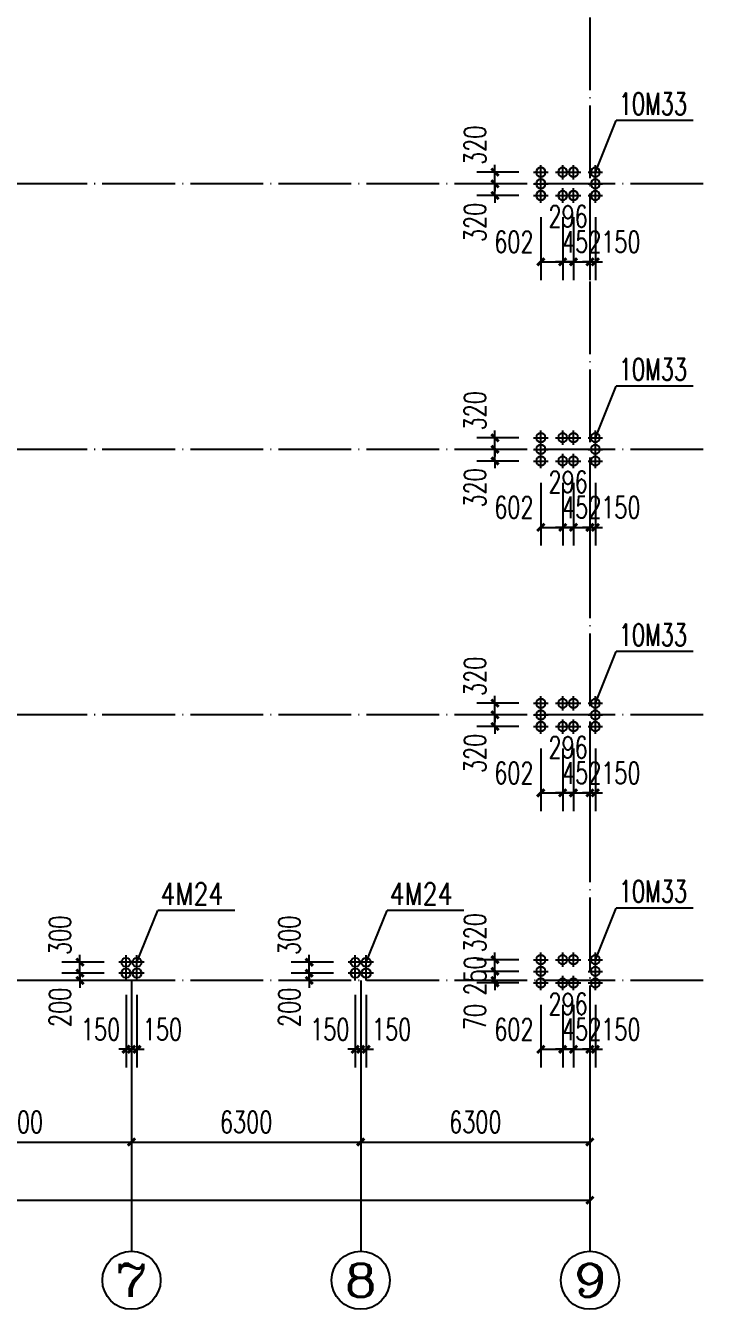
# Model space of a CAD drawing. Extents: x 37237700 to 37865026, y 138877 to 347670.
# Drawn here: x 37462945 to 37481571, y 249301 to 284592 of the extents above; entities that cross this region are included whole.
import ezdxf
from ezdxf.enums import TextEntityAlignment as Align

# ---------------------------------------------------------------- set-up
doc = ezdxf.new("R2010")
doc.units = 0
doc.header["$LTSCALE"] = 1000
doc.header["$MEASUREMENT"] = 0
for name, pattern in [('ACAD_ISO04W100', [30.5, 24, -3, 0.5, -3]), ('CENTER', [2, 1.25, -0.25, 0.25, -0.25]), ('DOTE', [2.42, 2, -0.2, 0.02, -0.2])]:
    doc.linetypes.add(name, pattern=pattern)
doc.layers.get('0').update_dxf_attribs({"linetype": 'CONTINUOUS'})
doc.layers.get('DEFPOINTS').update_dxf_attribs({"linetype": 'CONTINUOUS'})
for name, color, linetype in [('AXIS', 3, 'CONTINUOUS'), ('AXIS_TEXT', 7, 'CONTINUOUS'), ('DOTE', 1, 'ACAD_ISO04W100'), ('PUB_DIM', 3, 'CONTINUOUS'), ('PUB_TEXT', 7, 'CONTINUOUS'), ('ROOF', 7, 'CONTINUOUS'), ('中心线', 9, 'CENTER'), ('锚栓', 6, 'CONTINUOUS')]:
    doc.layers.add(name, color=color, linetype=linetype)
doc.styles.add('_TCH_AXIS', font='COMPLEX', dxfattribs={"bigfont": 'GBCBIG'})
doc.styles.add('_TCH_DIM_T3', font='SIMPLEX', dxfattribs={"width": 0.705882, "bigfont": 'GBCBIG'})
doc.styles.add('character', font='romans.shx', dxfattribs={"width": 0.618, "bigfont": 'gbhzfs.shx'})
doc.styles.add('COMPLEX', font='COMPLEX')
doc.dimstyles.new('_TCH_ARCH&&200', dxfattribs={"dimtxt": 595, "dimasz": 200, "dimexe": 500, "dimexo": 600, "dimgap": 252.5, "dimtad": 1, "dimdec": 0, "dimzin": 0, "dimdsep": 46, "dimtxsty": '_TCH_DIM_T3', "dimblk": 'ARCHTICK', "dimcen": 0.09, "dimclrt": 7, "dimazin": 2, "dimtfac": 1, "dimtdec": 0, "dimtix": 1, "dimtmove": 2, "dimatfit": 3, "dimfxl": 1, "dimtolj": 1, "dimtzin": 0, "dimarcsym": 0})

# ---------------------------------------------------------------- blocks, each defined once
blk = doc.blocks.new('m')
at = {"layer": '锚栓'}
for p, q in [((2858390, 836587), (2858985, 836587)), ((2858688, 836885), (2858688, 836290))]:
    blk.add_line(p, q, dxfattribs=at)
blk.add_circle((2858688, 836587), 189, dxfattribs=at)
blk = doc.blocks.new('_ArchTick')
at = {"color": 0, "linetype": 'ByBlock', "const_width": 0.4}
blk.add_lwpolyline([(-0.5, -0.5), (0.5, 0.5)], dxfattribs=at)
blk = doc.blocks.new('*D1657')
at = {"layer": 'DEFPOINTS', "color": 0}
for p in [(37475845, 280243), (37477104, 280243), (37477104, 279923)]:
    blk.add_point(p, dxfattribs=at)
at = {"layer": 'PUB_DIM', "color": 0, "lineweight": -2}
for p, q in [((37476504, 280243), (37475345, 280243)), ((37475845, 280243), (37475845, 280443)), ((37475845, 279923), (37475845, 280243)), ((37476504, 279923), (37475345, 279923)), ((37475845, 279923), (37475845, 279723))]:
    blk.add_line(p, q, dxfattribs=at)
at = {"layer": 'PUB_DIM', "color": 0, "lineweight": -2, "xscale": 200, "yscale": 200, "zscale": 200}
for p, rotation in [((37475845, 280243), 270), ((37475845, 279923), 90)]:
    blk.add_blockref('_ArchTick', p, dxfattribs=dict(at, rotation=rotation))
at = {"layer": 'PUB_DIM', "color": 7, "insert": (37475295, 279183), "char_height": 595, "attachment_point": 5, "rotation": 90, "style": '_TCH_DIM_T3'}
blk.add_mtext('\\A1;320', dxfattribs=at)
blk = doc.blocks.new('*D1658')
at = {"layer": 'DEFPOINTS', "color": 0}
for p in [(37475845, 280563), (37477104, 280563), (37477104, 280243)]:
    blk.add_point(p, dxfattribs=at)
at = {"layer": 'PUB_DIM', "color": 0, "lineweight": -2}
for p, q in [((37476504, 280563), (37475345, 280563)), ((37475845, 280563), (37475845, 280763)), ((37475845, 280243), (37475845, 280563)), ((37476504, 280243), (37475345, 280243)), ((37475845, 280243), (37475845, 280043))]:
    blk.add_line(p, q, dxfattribs=at)
at = {"layer": 'PUB_DIM', "color": 0, "lineweight": -2, "xscale": 200, "yscale": 200, "zscale": 200}
for p, rotation in [((37475845, 280563), 270), ((37475845, 280243), 90)]:
    blk.add_blockref('_ArchTick', p, dxfattribs=dict(at, rotation=rotation))
at = {"layer": 'PUB_DIM', "color": 7, "insert": (37475295, 281303), "char_height": 595, "attachment_point": 5, "rotation": 90, "style": '_TCH_DIM_T3'}
blk.add_mtext('\\A1;320', dxfattribs=at)
blk = doc.blocks.new('*D1659')
at = {"layer": 'DEFPOINTS', "color": 0}
for p in [(37478454, 279923), (37478604, 279923), (37478604, 278099)]:
    blk.add_point(p, dxfattribs=at)
at = {"layer": 'PUB_DIM', "color": 0, "lineweight": -2}
for p, q in [((37478454, 279323), (37478454, 277599)), ((37478604, 279323), (37478604, 277599)), ((37478454, 278099), (37478254, 278099)), ((37478454, 278099), (37478604, 278099)), ((37478604, 278099), (37478804, 278099))]:
    blk.add_line(p, q, dxfattribs=at)
at = {"layer": 'PUB_DIM', "color": 0, "lineweight": -2, "xscale": 200, "yscale": 200, "zscale": 200}
blk.add_blockref('_ArchTick', (37478454, 278099), dxfattribs=at)
at = {"layer": 'PUB_DIM', "color": 0, "lineweight": -2, "xscale": 200, "yscale": 200, "zscale": 200, "rotation": 180}
blk.add_blockref('_ArchTick', (37478604, 278099), dxfattribs=at)
at = {"layer": 'PUB_DIM', "color": 7, "insert": (37479304, 278649), "char_height": 595, "attachment_point": 5, "style": '_TCH_DIM_T3'}
blk.add_mtext('\\A1;150', dxfattribs=at)
blk = doc.blocks.new('*D1660')
at = {"layer": 'DEFPOINTS', "color": 0}
for p in [(37478002, 279923), (37478454, 279923), (37478454, 278099)]:
    blk.add_point(p, dxfattribs=at)
at = {"layer": 'PUB_DIM', "color": 0, "lineweight": -2}
for p, q in [((37478002, 279323), (37478002, 277599)), ((37478454, 279323), (37478454, 277599)), ((37478002, 278099), (37477802, 278099)), ((37478002, 278099), (37478454, 278099)), ((37478454, 278099), (37478654, 278099))]:
    blk.add_line(p, q, dxfattribs=at)
at = {"layer": 'PUB_DIM', "color": 0, "lineweight": -2, "xscale": 200, "yscale": 200, "zscale": 200}
blk.add_blockref('_ArchTick', (37478002, 278099), dxfattribs=at)
at = {"layer": 'PUB_DIM', "color": 0, "lineweight": -2, "xscale": 200, "yscale": 200, "zscale": 200, "rotation": 180}
blk.add_blockref('_ArchTick', (37478454, 278099), dxfattribs=at)
at = {"layer": 'PUB_DIM', "color": 7, "insert": (37478228, 278649), "char_height": 595, "attachment_point": 5, "style": '_TCH_DIM_T3'}
blk.add_mtext('\\A1;452', dxfattribs=at)
blk = doc.blocks.new('*D1661')
at = {"layer": 'DEFPOINTS', "color": 0}
for p in [(37477706, 279923), (37478002, 279923), (37478002, 278099)]:
    blk.add_point(p, dxfattribs=at)
at = {"layer": 'PUB_DIM', "color": 0, "lineweight": -2}
for p, q in [((37477706, 279323), (37477706, 277599)), ((37478002, 279323), (37478002, 277599)), ((37477706, 278099), (37477506, 278099)), ((37477706, 278099), (37478002, 278099)), ((37478002, 278099), (37478202, 278099))]:
    blk.add_line(p, q, dxfattribs=at)
at = {"layer": 'PUB_DIM', "color": 0, "lineweight": -2, "xscale": 200, "yscale": 200, "zscale": 200}
blk.add_blockref('_ArchTick', (37477706, 278099), dxfattribs=at)
at = {"layer": 'PUB_DIM', "color": 0, "lineweight": -2, "xscale": 200, "yscale": 200, "zscale": 200, "rotation": 180}
blk.add_blockref('_ArchTick', (37478002, 278099), dxfattribs=at)
at = {"layer": 'PUB_DIM', "color": 7, "insert": (37477854, 279349), "char_height": 595, "attachment_point": 5, "style": '_TCH_DIM_T3'}
blk.add_mtext('\\A1;296', dxfattribs=at)
blk = doc.blocks.new('*D1662')
at = {"layer": 'DEFPOINTS', "color": 0}
for p in [(37477104, 279923), (37477706, 279923), (37477706, 278099)]:
    blk.add_point(p, dxfattribs=at)
at = {"layer": 'PUB_DIM', "color": 0, "lineweight": -2}
for p, q in [((37477104, 279323), (37477104, 277599)), ((37477706, 279323), (37477706, 277599)), ((37477104, 278099), (37477706, 278099))]:
    blk.add_line(p, q, dxfattribs=at)
at = {"layer": 'PUB_DIM', "color": 0, "lineweight": -2, "xscale": 200, "yscale": 200, "zscale": 200, "rotation": 180}
blk.add_blockref('_ArchTick', (37477104, 278099), dxfattribs=at)
at = {"layer": 'PUB_DIM', "color": 0, "lineweight": -2, "xscale": 200, "yscale": 200, "zscale": 200}
blk.add_blockref('_ArchTick', (37477706, 278099), dxfattribs=at)
at = {"layer": 'PUB_DIM', "color": 7, "insert": (37476364, 278649), "char_height": 595, "attachment_point": 5, "style": '_TCH_DIM_T3'}
blk.add_mtext('\\A1;602', dxfattribs=at)
blk = doc.blocks.new('*D1675')
at = {"layer": 'DEFPOINTS', "color": 0}
for p in [(37475845, 272943), (37477104, 272943), (37477104, 272623)]:
    blk.add_point(p, dxfattribs=at)
at = {"layer": 'PUB_DIM', "color": 0, "lineweight": -2}
for p, q in [((37476504, 272943), (37475345, 272943)), ((37475845, 272943), (37475845, 273143)), ((37475845, 272623), (37475845, 272943)), ((37476504, 272623), (37475345, 272623)), ((37475845, 272623), (37475845, 272423))]:
    blk.add_line(p, q, dxfattribs=at)
at = {"layer": 'PUB_DIM', "color": 0, "lineweight": -2, "xscale": 200, "yscale": 200, "zscale": 200}
for p, rotation in [((37475845, 272943), 270), ((37475845, 272623), 90)]:
    blk.add_blockref('_ArchTick', p, dxfattribs=dict(at, rotation=rotation))
at = {"layer": 'PUB_DIM', "color": 7, "insert": (37475295, 271883), "char_height": 595, "attachment_point": 5, "rotation": 90, "style": '_TCH_DIM_T3'}
blk.add_mtext('\\A1;320', dxfattribs=at)
blk = doc.blocks.new('*D1676')
at = {"layer": 'DEFPOINTS', "color": 0}
for p in [(37475845, 273263), (37477104, 273263), (37477104, 272943)]:
    blk.add_point(p, dxfattribs=at)
at = {"layer": 'PUB_DIM', "color": 0, "lineweight": -2}
for p, q in [((37476504, 273263), (37475345, 273263)), ((37475845, 273263), (37475845, 273463)), ((37475845, 272943), (37475845, 273263)), ((37476504, 272943), (37475345, 272943)), ((37475845, 272943), (37475845, 272743))]:
    blk.add_line(p, q, dxfattribs=at)
at = {"layer": 'PUB_DIM', "color": 0, "lineweight": -2, "xscale": 200, "yscale": 200, "zscale": 200}
for p, rotation in [((37475845, 273263), 270), ((37475845, 272943), 90)]:
    blk.add_blockref('_ArchTick', p, dxfattribs=dict(at, rotation=rotation))
at = {"layer": 'PUB_DIM', "color": 7, "insert": (37475295, 274003), "char_height": 595, "attachment_point": 5, "rotation": 90, "style": '_TCH_DIM_T3'}
blk.add_mtext('\\A1;320', dxfattribs=at)
blk = doc.blocks.new('*D1677')
at = {"layer": 'DEFPOINTS', "color": 0}
for p in [(37478454, 272623), (37478604, 272623), (37478604, 270799)]:
    blk.add_point(p, dxfattribs=at)
at = {"layer": 'PUB_DIM', "color": 0, "lineweight": -2}
for p, q in [((37478454, 272023), (37478454, 270299)), ((37478604, 272023), (37478604, 270299)), ((37478454, 270799), (37478254, 270799)), ((37478454, 270799), (37478604, 270799)), ((37478604, 270799), (37478804, 270799))]:
    blk.add_line(p, q, dxfattribs=at)
at = {"layer": 'PUB_DIM', "color": 0, "lineweight": -2, "xscale": 200, "yscale": 200, "zscale": 200}
blk.add_blockref('_ArchTick', (37478454, 270799), dxfattribs=at)
at = {"layer": 'PUB_DIM', "color": 0, "lineweight": -2, "xscale": 200, "yscale": 200, "zscale": 200, "rotation": 180}
blk.add_blockref('_ArchTick', (37478604, 270799), dxfattribs=at)
at = {"layer": 'PUB_DIM', "color": 7, "insert": (37479304, 271349), "char_height": 595, "attachment_point": 5, "style": '_TCH_DIM_T3'}
blk.add_mtext('\\A1;150', dxfattribs=at)
blk = doc.blocks.new('*D1678')
at = {"layer": 'DEFPOINTS', "color": 0}
for p in [(37478002, 272623), (37478454, 272623), (37478454, 270799)]:
    blk.add_point(p, dxfattribs=at)
at = {"layer": 'PUB_DIM', "color": 0, "lineweight": -2}
for p, q in [((37478002, 272023), (37478002, 270299)), ((37478454, 272023), (37478454, 270299)), ((37478002, 270799), (37477802, 270799)), ((37478002, 270799), (37478454, 270799)), ((37478454, 270799), (37478654, 270799))]:
    blk.add_line(p, q, dxfattribs=at)
at = {"layer": 'PUB_DIM', "color": 0, "lineweight": -2, "xscale": 200, "yscale": 200, "zscale": 200}
blk.add_blockref('_ArchTick', (37478002, 270799), dxfattribs=at)
at = {"layer": 'PUB_DIM', "color": 0, "lineweight": -2, "xscale": 200, "yscale": 200, "zscale": 200, "rotation": 180}
blk.add_blockref('_ArchTick', (37478454, 270799), dxfattribs=at)
at = {"layer": 'PUB_DIM', "color": 7, "insert": (37478228, 271349), "char_height": 595, "attachment_point": 5, "style": '_TCH_DIM_T3'}
blk.add_mtext('\\A1;452', dxfattribs=at)
blk = doc.blocks.new('*D1679')
at = {"layer": 'DEFPOINTS', "color": 0}
for p in [(37477706, 272623), (37478002, 272623), (37478002, 270799)]:
    blk.add_point(p, dxfattribs=at)
at = {"layer": 'PUB_DIM', "color": 0, "lineweight": -2}
for p, q in [((37477706, 272023), (37477706, 270299)), ((37478002, 272023), (37478002, 270299)), ((37477706, 270799), (37477506, 270799)), ((37477706, 270799), (37478002, 270799)), ((37478002, 270799), (37478202, 270799))]:
    blk.add_line(p, q, dxfattribs=at)
at = {"layer": 'PUB_DIM', "color": 0, "lineweight": -2, "xscale": 200, "yscale": 200, "zscale": 200}
blk.add_blockref('_ArchTick', (37477706, 270799), dxfattribs=at)
at = {"layer": 'PUB_DIM', "color": 0, "lineweight": -2, "xscale": 200, "yscale": 200, "zscale": 200, "rotation": 180}
blk.add_blockref('_ArchTick', (37478002, 270799), dxfattribs=at)
at = {"layer": 'PUB_DIM', "color": 7, "insert": (37477854, 272049), "char_height": 595, "attachment_point": 5, "style": '_TCH_DIM_T3'}
blk.add_mtext('\\A1;296', dxfattribs=at)
blk = doc.blocks.new('*D1680')
at = {"layer": 'DEFPOINTS', "color": 0}
for p in [(37477104, 272623), (37477706, 272623), (37477706, 270799)]:
    blk.add_point(p, dxfattribs=at)
at = {"layer": 'PUB_DIM', "color": 0, "lineweight": -2}
for p, q in [((37477104, 272023), (37477104, 270299)), ((37477706, 272023), (37477706, 270299)), ((37477104, 270799), (37477706, 270799))]:
    blk.add_line(p, q, dxfattribs=at)
at = {"layer": 'PUB_DIM', "color": 0, "lineweight": -2, "xscale": 200, "yscale": 200, "zscale": 200, "rotation": 180}
blk.add_blockref('_ArchTick', (37477104, 270799), dxfattribs=at)
at = {"layer": 'PUB_DIM', "color": 0, "lineweight": -2, "xscale": 200, "yscale": 200, "zscale": 200}
blk.add_blockref('_ArchTick', (37477706, 270799), dxfattribs=at)
at = {"layer": 'PUB_DIM', "color": 7, "insert": (37476364, 271349), "char_height": 595, "attachment_point": 5, "style": '_TCH_DIM_T3'}
blk.add_mtext('\\A1;602', dxfattribs=at)
blk = doc.blocks.new('*D1693')
at = {"layer": 'DEFPOINTS', "color": 0}
for p in [(37475845, 265643), (37477104, 265643), (37477104, 265323)]:
    blk.add_point(p, dxfattribs=at)
at = {"layer": 'PUB_DIM', "color": 0, "lineweight": -2}
for p, q in [((37475845, 265643), (37475845, 265843)), ((37476504, 265643), (37475345, 265643)), ((37475845, 265323), (37475845, 265643)), ((37476504, 265323), (37475345, 265323)), ((37475845, 265323), (37475845, 265123))]:
    blk.add_line(p, q, dxfattribs=at)
at = {"layer": 'PUB_DIM', "color": 0, "lineweight": -2, "xscale": 200, "yscale": 200, "zscale": 200}
for p, rotation in [((37475845, 265643), 270), ((37475845, 265323), 90)]:
    blk.add_blockref('_ArchTick', p, dxfattribs=dict(at, rotation=rotation))
at = {"layer": 'PUB_DIM', "color": 7, "insert": (37475295, 264583), "char_height": 595, "attachment_point": 5, "rotation": 90, "style": '_TCH_DIM_T3'}
blk.add_mtext('\\A1;320', dxfattribs=at)
blk = doc.blocks.new('*D1694')
at = {"layer": 'DEFPOINTS', "color": 0}
for p in [(37475845, 265963), (37477104, 265963), (37477104, 265643)]:
    blk.add_point(p, dxfattribs=at)
at = {"layer": 'PUB_DIM', "color": 0, "lineweight": -2}
for p, q in [((37475845, 265963), (37475845, 266163)), ((37476504, 265963), (37475345, 265963)), ((37475845, 265643), (37475845, 265963)), ((37476504, 265643), (37475345, 265643)), ((37475845, 265643), (37475845, 265443))]:
    blk.add_line(p, q, dxfattribs=at)
at = {"layer": 'PUB_DIM', "color": 0, "lineweight": -2, "xscale": 200, "yscale": 200, "zscale": 200}
for p, rotation in [((37475845, 265963), 270), ((37475845, 265643), 90)]:
    blk.add_blockref('_ArchTick', p, dxfattribs=dict(at, rotation=rotation))
at = {"layer": 'PUB_DIM', "color": 7, "insert": (37475295, 266703), "char_height": 595, "attachment_point": 5, "rotation": 90, "style": '_TCH_DIM_T3'}
blk.add_mtext('\\A1;320', dxfattribs=at)
blk = doc.blocks.new('*D1695')
at = {"layer": 'DEFPOINTS', "color": 0}
for p in [(37478454, 265323), (37478604, 265323), (37478604, 263499)]:
    blk.add_point(p, dxfattribs=at)
at = {"layer": 'PUB_DIM', "color": 0, "lineweight": -2}
for p, q in [((37478454, 264723), (37478454, 262999)), ((37478604, 264723), (37478604, 262999)), ((37478454, 263499), (37478254, 263499)), ((37478454, 263499), (37478604, 263499)), ((37478604, 263499), (37478804, 263499))]:
    blk.add_line(p, q, dxfattribs=at)
at = {"layer": 'PUB_DIM', "color": 0, "lineweight": -2, "xscale": 200, "yscale": 200, "zscale": 200}
blk.add_blockref('_ArchTick', (37478454, 263499), dxfattribs=at)
at = {"layer": 'PUB_DIM', "color": 0, "lineweight": -2, "xscale": 200, "yscale": 200, "zscale": 200, "rotation": 180}
blk.add_blockref('_ArchTick', (37478604, 263499), dxfattribs=at)
at = {"layer": 'PUB_DIM', "color": 7, "insert": (37479304, 264049), "char_height": 595, "attachment_point": 5, "style": '_TCH_DIM_T3'}
blk.add_mtext('\\A1;150', dxfattribs=at)
blk = doc.blocks.new('*D1696')
at = {"layer": 'DEFPOINTS', "color": 0}
for p in [(37478002, 265323), (37478454, 265323), (37478454, 263499)]:
    blk.add_point(p, dxfattribs=at)
at = {"layer": 'PUB_DIM', "color": 0, "lineweight": -2}
for p, q in [((37478002, 264723), (37478002, 262999)), ((37478454, 264723), (37478454, 262999)), ((37478002, 263499), (37477802, 263499)), ((37478002, 263499), (37478454, 263499)), ((37478454, 263499), (37478654, 263499))]:
    blk.add_line(p, q, dxfattribs=at)
at = {"layer": 'PUB_DIM', "color": 0, "lineweight": -2, "xscale": 200, "yscale": 200, "zscale": 200}
blk.add_blockref('_ArchTick', (37478002, 263499), dxfattribs=at)
at = {"layer": 'PUB_DIM', "color": 0, "lineweight": -2, "xscale": 200, "yscale": 200, "zscale": 200, "rotation": 180}
blk.add_blockref('_ArchTick', (37478454, 263499), dxfattribs=at)
at = {"layer": 'PUB_DIM', "color": 7, "insert": (37478228, 264049), "char_height": 595, "attachment_point": 5, "style": '_TCH_DIM_T3'}
blk.add_mtext('\\A1;452', dxfattribs=at)
blk = doc.blocks.new('*D1697')
at = {"layer": 'DEFPOINTS', "color": 0}
for p in [(37477706, 265323), (37478002, 265323), (37478002, 263499)]:
    blk.add_point(p, dxfattribs=at)
at = {"layer": 'PUB_DIM', "color": 0, "lineweight": -2}
for p, q in [((37477706, 264723), (37477706, 262999)), ((37478002, 264723), (37478002, 262999)), ((37477706, 263499), (37477506, 263499)), ((37477706, 263499), (37478002, 263499)), ((37478002, 263499), (37478202, 263499))]:
    blk.add_line(p, q, dxfattribs=at)
at = {"layer": 'PUB_DIM', "color": 0, "lineweight": -2, "xscale": 200, "yscale": 200, "zscale": 200}
blk.add_blockref('_ArchTick', (37477706, 263499), dxfattribs=at)
at = {"layer": 'PUB_DIM', "color": 0, "lineweight": -2, "xscale": 200, "yscale": 200, "zscale": 200, "rotation": 180}
blk.add_blockref('_ArchTick', (37478002, 263499), dxfattribs=at)
at = {"layer": 'PUB_DIM', "color": 7, "insert": (37477854, 264749), "char_height": 595, "attachment_point": 5, "style": '_TCH_DIM_T3'}
blk.add_mtext('\\A1;296', dxfattribs=at)
blk = doc.blocks.new('*D1698')
at = {"layer": 'DEFPOINTS', "color": 0}
for p in [(37477104, 265323), (37477706, 265323), (37477706, 263499)]:
    blk.add_point(p, dxfattribs=at)
at = {"layer": 'PUB_DIM', "color": 0, "lineweight": -2}
for p, q in [((37477104, 264723), (37477104, 262999)), ((37477706, 264723), (37477706, 262999)), ((37477104, 263499), (37477706, 263499))]:
    blk.add_line(p, q, dxfattribs=at)
at = {"layer": 'PUB_DIM', "color": 0, "lineweight": -2, "xscale": 200, "yscale": 200, "zscale": 200, "rotation": 180}
blk.add_blockref('_ArchTick', (37477104, 263499), dxfattribs=at)
at = {"layer": 'PUB_DIM', "color": 0, "lineweight": -2, "xscale": 200, "yscale": 200, "zscale": 200}
blk.add_blockref('_ArchTick', (37477706, 263499), dxfattribs=at)
at = {"layer": 'PUB_DIM', "color": 7, "insert": (37476364, 264049), "char_height": 595, "attachment_point": 5, "style": '_TCH_DIM_T3'}
blk.add_mtext('\\A1;602', dxfattribs=at)
blk = doc.blocks.new('*D1715')
at = {"layer": 'DEFPOINTS', "color": 0}
for p in [(37470738, 258543), (37472004, 258543), (37472004, 258343)]:
    blk.add_point(p, dxfattribs=at)
at = {"layer": 'PUB_DIM', "color": 0, "lineweight": -2}
for p, q in [((37470738, 258543), (37470738, 258743)), ((37471404, 258543), (37470238, 258543)), ((37471404, 258343), (37470238, 258343)), ((37470738, 258343), (37470738, 258543)), ((37470738, 258343), (37470738, 258143))]:
    blk.add_line(p, q, dxfattribs=at)
at = {"layer": 'PUB_DIM', "color": 0, "lineweight": -2, "xscale": 200, "yscale": 200, "zscale": 200}
for p, rotation in [((37470738, 258543), 270), ((37470738, 258343), 90)]:
    blk.add_blockref('_ArchTick', p, dxfattribs=dict(at, rotation=rotation))
at = {"layer": 'PUB_DIM', "color": 7, "insert": (37470188, 257603), "char_height": 595, "attachment_point": 5, "rotation": 90, "style": '_TCH_DIM_T3'}
blk.add_mtext('\\A1;200', dxfattribs=at)
blk = doc.blocks.new('*D1716')
at = {"layer": 'DEFPOINTS', "color": 0}
for p in [(37470738, 258843), (37472004, 258843), (37472004, 258543)]:
    blk.add_point(p, dxfattribs=at)
at = {"layer": 'PUB_DIM', "color": 0, "lineweight": -2}
for p, q in [((37470738, 258843), (37470738, 259043)), ((37471404, 258843), (37470238, 258843)), ((37470738, 258543), (37470738, 258843)), ((37471404, 258543), (37470238, 258543)), ((37470738, 258543), (37470738, 258343))]:
    blk.add_line(p, q, dxfattribs=at)
at = {"layer": 'PUB_DIM', "color": 0, "lineweight": -2, "xscale": 200, "yscale": 200, "zscale": 200}
for p, rotation in [((37470738, 258843), 270), ((37470738, 258543), 90)]:
    blk.add_blockref('_ArchTick', p, dxfattribs=dict(at, rotation=rotation))
at = {"layer": 'PUB_DIM', "color": 7, "insert": (37470188, 259583), "char_height": 595, "attachment_point": 5, "rotation": 90, "style": '_TCH_DIM_T3'}
blk.add_mtext('\\A1;300', dxfattribs=at)
blk = doc.blocks.new('*D1717')
at = {"layer": 'DEFPOINTS', "color": 0}
for p in [(37472004, 258543), (37472154, 258543), (37472154, 256449)]:
    blk.add_point(p, dxfattribs=at)
at = {"layer": 'PUB_DIM', "color": 0, "lineweight": -2}
for p, q in [((37472004, 257943), (37472004, 255949)), ((37472154, 257943), (37472154, 255949)), ((37472004, 256449), (37471804, 256449)), ((37472004, 256449), (37472154, 256449)), ((37472154, 256449), (37472354, 256449))]:
    blk.add_line(p, q, dxfattribs=at)
at = {"layer": 'PUB_DIM', "color": 0, "lineweight": -2, "xscale": 200, "yscale": 200, "zscale": 200}
blk.add_blockref('_ArchTick', (37472004, 256449), dxfattribs=at)
at = {"layer": 'PUB_DIM', "color": 0, "lineweight": -2, "xscale": 200, "yscale": 200, "zscale": 200, "rotation": 180}
blk.add_blockref('_ArchTick', (37472154, 256449), dxfattribs=at)
at = {"layer": 'PUB_DIM', "color": 7, "insert": (37471304, 256999), "char_height": 595, "attachment_point": 5, "style": '_TCH_DIM_T3'}
blk.add_mtext('\\A1;150', dxfattribs=at)
blk = doc.blocks.new('*D1718')
at = {"layer": 'DEFPOINTS', "color": 0}
for p in [(37472154, 258543), (37472304, 258543), (37472304, 256449)]:
    blk.add_point(p, dxfattribs=at)
at = {"layer": 'PUB_DIM', "color": 0, "lineweight": -2}
for p, q in [((37472154, 257943), (37472154, 255949)), ((37472304, 257943), (37472304, 255949)), ((37472154, 256449), (37471954, 256449)), ((37472154, 256449), (37472304, 256449)), ((37472304, 256449), (37472504, 256449))]:
    blk.add_line(p, q, dxfattribs=at)
at = {"layer": 'PUB_DIM', "color": 0, "lineweight": -2, "xscale": 200, "yscale": 200, "zscale": 200}
blk.add_blockref('_ArchTick', (37472154, 256449), dxfattribs=at)
at = {"layer": 'PUB_DIM', "color": 0, "lineweight": -2, "xscale": 200, "yscale": 200, "zscale": 200, "rotation": 180}
blk.add_blockref('_ArchTick', (37472304, 256449), dxfattribs=at)
at = {"layer": 'PUB_DIM', "color": 7, "insert": (37473004, 256999), "char_height": 595, "attachment_point": 5, "style": '_TCH_DIM_T3'}
blk.add_mtext('\\A1;150', dxfattribs=at)
blk = doc.blocks.new('*D1723')
at = {"layer": 'DEFPOINTS', "color": 0}
for p in [(37464438, 258543), (37465704, 258543), (37465704, 258343)]:
    blk.add_point(p, dxfattribs=at)
at = {"layer": 'PUB_DIM', "color": 0, "lineweight": -2}
for p, q in [((37464438, 258543), (37464438, 258743)), ((37465104, 258543), (37463938, 258543)), ((37465104, 258343), (37463938, 258343)), ((37464438, 258343), (37464438, 258543)), ((37464438, 258343), (37464438, 258143))]:
    blk.add_line(p, q, dxfattribs=at)
at = {"layer": 'PUB_DIM', "color": 0, "lineweight": -2, "xscale": 200, "yscale": 200, "zscale": 200}
for p, rotation in [((37464438, 258543), 270), ((37464438, 258343), 90)]:
    blk.add_blockref('_ArchTick', p, dxfattribs=dict(at, rotation=rotation))
at = {"layer": 'PUB_DIM', "color": 7, "insert": (37463888, 257603), "char_height": 595, "attachment_point": 5, "rotation": 90, "style": '_TCH_DIM_T3'}
blk.add_mtext('\\A1;200', dxfattribs=at)
blk = doc.blocks.new('*D1724')
at = {"layer": 'DEFPOINTS', "color": 0}
for p in [(37464438, 258843), (37465704, 258843), (37465704, 258543)]:
    blk.add_point(p, dxfattribs=at)
at = {"layer": 'PUB_DIM', "color": 0, "lineweight": -2}
for p, q in [((37464438, 258843), (37464438, 259043)), ((37465104, 258843), (37463938, 258843)), ((37464438, 258543), (37464438, 258843)), ((37465104, 258543), (37463938, 258543)), ((37464438, 258543), (37464438, 258343))]:
    blk.add_line(p, q, dxfattribs=at)
at = {"layer": 'PUB_DIM', "color": 0, "lineweight": -2, "xscale": 200, "yscale": 200, "zscale": 200}
for p, rotation in [((37464438, 258843), 270), ((37464438, 258543), 90)]:
    blk.add_blockref('_ArchTick', p, dxfattribs=dict(at, rotation=rotation))
at = {"layer": 'PUB_DIM', "color": 7, "insert": (37463888, 259583), "char_height": 595, "attachment_point": 5, "rotation": 90, "style": '_TCH_DIM_T3'}
blk.add_mtext('\\A1;300', dxfattribs=at)
blk = doc.blocks.new('*D1725')
at = {"layer": 'DEFPOINTS', "color": 0}
for p in [(37465704, 258543), (37465854, 258543), (37465854, 256449)]:
    blk.add_point(p, dxfattribs=at)
at = {"layer": 'PUB_DIM', "color": 0, "lineweight": -2}
for p, q in [((37465704, 257943), (37465704, 255949)), ((37465854, 257943), (37465854, 255949)), ((37465704, 256449), (37465504, 256449)), ((37465704, 256449), (37465854, 256449)), ((37465854, 256449), (37466054, 256449))]:
    blk.add_line(p, q, dxfattribs=at)
at = {"layer": 'PUB_DIM', "color": 0, "lineweight": -2, "xscale": 200, "yscale": 200, "zscale": 200}
blk.add_blockref('_ArchTick', (37465704, 256449), dxfattribs=at)
at = {"layer": 'PUB_DIM', "color": 0, "lineweight": -2, "xscale": 200, "yscale": 200, "zscale": 200, "rotation": 180}
blk.add_blockref('_ArchTick', (37465854, 256449), dxfattribs=at)
at = {"layer": 'PUB_DIM', "color": 7, "insert": (37465004, 256999), "char_height": 595, "attachment_point": 5, "style": '_TCH_DIM_T3'}
blk.add_mtext('\\A1;150', dxfattribs=at)
blk = doc.blocks.new('*D1726')
at = {"layer": 'DEFPOINTS', "color": 0}
for p in [(37465854, 258543), (37466004, 258543), (37466004, 256449)]:
    blk.add_point(p, dxfattribs=at)
at = {"layer": 'PUB_DIM', "color": 0, "lineweight": -2}
for p, q in [((37465854, 257943), (37465854, 255949)), ((37466004, 257943), (37466004, 255949)), ((37465854, 256449), (37465654, 256449)), ((37465854, 256449), (37466004, 256449)), ((37466004, 256449), (37466204, 256449))]:
    blk.add_line(p, q, dxfattribs=at)
at = {"layer": 'PUB_DIM', "color": 0, "lineweight": -2, "xscale": 200, "yscale": 200, "zscale": 200}
blk.add_blockref('_ArchTick', (37465854, 256449), dxfattribs=at)
at = {"layer": 'PUB_DIM', "color": 0, "lineweight": -2, "xscale": 200, "yscale": 200, "zscale": 200, "rotation": 180}
blk.add_blockref('_ArchTick', (37466004, 256449), dxfattribs=at)
at = {"layer": 'PUB_DIM', "color": 7, "insert": (37466704, 256999), "char_height": 595, "attachment_point": 5, "style": '_TCH_DIM_T3'}
blk.add_mtext('\\A1;150', dxfattribs=at)
blk = doc.blocks.new('*D1776')
at = {"layer": 'DEFPOINTS', "color": 0}
for p in [(37475845, 258343), (37477104, 258343), (37477104, 258273)]:
    blk.add_point(p, dxfattribs=at)
at = {"layer": 'PUB_DIM', "color": 0, "lineweight": -2}
for p, q in [((37476504, 258343), (37475345, 258343)), ((37475845, 258343), (37475845, 258543)), ((37475845, 258273), (37475845, 258343)), ((37476504, 258273), (37475345, 258273)), ((37475845, 258273), (37475845, 258073))]:
    blk.add_line(p, q, dxfattribs=at)
at = {"layer": 'PUB_DIM', "color": 0, "lineweight": -2, "xscale": 200, "yscale": 200, "zscale": 200}
for p, rotation in [((37475845, 258343), 270), ((37475845, 258273), 90)]:
    blk.add_blockref('_ArchTick', p, dxfattribs=dict(at, rotation=rotation))
at = {"layer": 'PUB_DIM', "color": 7, "insert": (37475295, 257337), "char_height": 595, "attachment_point": 5, "rotation": 90, "style": '_TCH_DIM_T3'}
blk.add_mtext('\\A1;70', dxfattribs=at)
blk = doc.blocks.new('*D1777')
at = {"layer": 'DEFPOINTS', "color": 0}
for p in [(37475845, 258593), (37477104, 258593), (37477104, 258343)]:
    blk.add_point(p, dxfattribs=at)
at = {"layer": 'PUB_DIM', "color": 0, "lineweight": -2}
for p, q in [((37475845, 258593), (37475845, 258793)), ((37476504, 258593), (37475345, 258593)), ((37476504, 258343), (37475345, 258343)), ((37475845, 258343), (37475845, 258593)), ((37475845, 258343), (37475845, 258143))]:
    blk.add_line(p, q, dxfattribs=at)
at = {"layer": 'PUB_DIM', "color": 0, "lineweight": -2, "xscale": 200, "yscale": 200, "zscale": 200}
for p, rotation in [((37475845, 258593), 270), ((37475845, 258343), 90)]:
    blk.add_blockref('_ArchTick', p, dxfattribs=dict(at, rotation=rotation))
at = {"layer": 'PUB_DIM', "color": 7, "insert": (37475295, 258468), "char_height": 595, "attachment_point": 5, "rotation": 90, "style": '_TCH_DIM_T3'}
blk.add_mtext('\\A1;250', dxfattribs=at)
blk = doc.blocks.new('*D1778')
at = {"layer": 'DEFPOINTS', "color": 0}
for p in [(37475845, 258913), (37477104, 258913), (37477104, 258593)]:
    blk.add_point(p, dxfattribs=at)
at = {"layer": 'PUB_DIM', "color": 0, "lineweight": -2}
for p, q in [((37475845, 258913), (37475845, 259113)), ((37476504, 258913), (37475345, 258913)), ((37475845, 258593), (37475845, 258913)), ((37476504, 258593), (37475345, 258593)), ((37475845, 258593), (37475845, 258393))]:
    blk.add_line(p, q, dxfattribs=at)
at = {"layer": 'PUB_DIM', "color": 0, "lineweight": -2, "xscale": 200, "yscale": 200, "zscale": 200}
for p, rotation in [((37475845, 258913), 270), ((37475845, 258593), 90)]:
    blk.add_blockref('_ArchTick', p, dxfattribs=dict(at, rotation=rotation))
at = {"layer": 'PUB_DIM', "color": 7, "insert": (37475295, 259653), "char_height": 595, "attachment_point": 5, "rotation": 90, "style": '_TCH_DIM_T3'}
blk.add_mtext('\\A1;320', dxfattribs=at)
blk = doc.blocks.new('*D1779')
at = {"layer": 'DEFPOINTS', "color": 0}
for p in [(37478454, 258273), (37478604, 258273), (37478604, 256449)]:
    blk.add_point(p, dxfattribs=at)
at = {"layer": 'PUB_DIM', "color": 0, "lineweight": -2}
for p, q in [((37478454, 257673), (37478454, 255949)), ((37478604, 257673), (37478604, 255949)), ((37478454, 256449), (37478254, 256449)), ((37478454, 256449), (37478604, 256449)), ((37478604, 256449), (37478804, 256449))]:
    blk.add_line(p, q, dxfattribs=at)
at = {"layer": 'PUB_DIM', "color": 0, "lineweight": -2, "xscale": 200, "yscale": 200, "zscale": 200}
blk.add_blockref('_ArchTick', (37478454, 256449), dxfattribs=at)
at = {"layer": 'PUB_DIM', "color": 0, "lineweight": -2, "xscale": 200, "yscale": 200, "zscale": 200, "rotation": 180}
blk.add_blockref('_ArchTick', (37478604, 256449), dxfattribs=at)
at = {"layer": 'PUB_DIM', "color": 7, "insert": (37479304, 256999), "char_height": 595, "attachment_point": 5, "style": '_TCH_DIM_T3'}
blk.add_mtext('\\A1;150', dxfattribs=at)
blk = doc.blocks.new('*D1780')
at = {"layer": 'DEFPOINTS', "color": 0}
for p in [(37478002, 258273), (37478454, 258273), (37478454, 256449)]:
    blk.add_point(p, dxfattribs=at)
at = {"layer": 'PUB_DIM', "color": 0, "lineweight": -2}
for p, q in [((37478002, 257673), (37478002, 255949)), ((37478454, 257673), (37478454, 255949)), ((37478002, 256449), (37477802, 256449)), ((37478002, 256449), (37478454, 256449)), ((37478454, 256449), (37478654, 256449))]:
    blk.add_line(p, q, dxfattribs=at)
at = {"layer": 'PUB_DIM', "color": 0, "lineweight": -2, "xscale": 200, "yscale": 200, "zscale": 200}
blk.add_blockref('_ArchTick', (37478002, 256449), dxfattribs=at)
at = {"layer": 'PUB_DIM', "color": 0, "lineweight": -2, "xscale": 200, "yscale": 200, "zscale": 200, "rotation": 180}
blk.add_blockref('_ArchTick', (37478454, 256449), dxfattribs=at)
at = {"layer": 'PUB_DIM', "color": 7, "insert": (37478228, 256999), "char_height": 595, "attachment_point": 5, "style": '_TCH_DIM_T3'}
blk.add_mtext('\\A1;452', dxfattribs=at)
blk = doc.blocks.new('*D1781')
at = {"layer": 'DEFPOINTS', "color": 0}
for p in [(37477706, 258273), (37478002, 258273), (37478002, 256449)]:
    blk.add_point(p, dxfattribs=at)
at = {"layer": 'PUB_DIM', "color": 0, "lineweight": -2}
for p, q in [((37477706, 257673), (37477706, 255949)), ((37478002, 257673), (37478002, 255949)), ((37477706, 256449), (37477506, 256449)), ((37477706, 256449), (37478002, 256449)), ((37478002, 256449), (37478202, 256449))]:
    blk.add_line(p, q, dxfattribs=at)
at = {"layer": 'PUB_DIM', "color": 0, "lineweight": -2, "xscale": 200, "yscale": 200, "zscale": 200}
blk.add_blockref('_ArchTick', (37477706, 256449), dxfattribs=at)
at = {"layer": 'PUB_DIM', "color": 0, "lineweight": -2, "xscale": 200, "yscale": 200, "zscale": 200, "rotation": 180}
blk.add_blockref('_ArchTick', (37478002, 256449), dxfattribs=at)
at = {"layer": 'PUB_DIM', "color": 7, "insert": (37477854, 257699), "char_height": 595, "attachment_point": 5, "style": '_TCH_DIM_T3'}
blk.add_mtext('\\A1;296', dxfattribs=at)
blk = doc.blocks.new('*D1782')
at = {"layer": 'DEFPOINTS', "color": 0}
for p in [(37477104, 258273), (37477706, 258273), (37477706, 256449)]:
    blk.add_point(p, dxfattribs=at)
at = {"layer": 'PUB_DIM', "color": 0, "lineweight": -2}
for p, q in [((37477104, 257673), (37477104, 255949)), ((37477706, 257673), (37477706, 255949)), ((37477104, 256449), (37477706, 256449))]:
    blk.add_line(p, q, dxfattribs=at)
at = {"layer": 'PUB_DIM', "color": 0, "lineweight": -2, "xscale": 200, "yscale": 200, "zscale": 200, "rotation": 180}
blk.add_blockref('_ArchTick', (37477104, 256449), dxfattribs=at)
at = {"layer": 'PUB_DIM', "color": 0, "lineweight": -2, "xscale": 200, "yscale": 200, "zscale": 200}
blk.add_blockref('_ArchTick', (37477706, 256449), dxfattribs=at)
at = {"layer": 'PUB_DIM', "color": 7, "insert": (37476364, 256999), "char_height": 595, "attachment_point": 5, "style": '_TCH_DIM_T3'}
blk.add_mtext('\\A1;602', dxfattribs=at)
blk = doc.blocks.new('*D1846')
at = {"layer": 'AXIS', "color": 0, "lineweight": -2}
for p, q in [((37459554, 255994), (37459554, 253401)), ((37465854, 255994), (37465854, 253401)), ((37459554, 253901), (37465854, 253901))]:
    blk.add_line(p, q, dxfattribs=at)
at = {"layer": 'DEFPOINTS', "color": 0}
for p in [(37459554, 256594), (37465854, 256594), (37465854, 253901)]:
    blk.add_point(p, dxfattribs=at)
at = {"layer": 'AXIS', "color": 0, "lineweight": -2, "xscale": 200, "yscale": 200, "zscale": 200, "rotation": 180}
blk.add_blockref('_ArchTick', (37459554, 253901), dxfattribs=at)
at = {"layer": 'AXIS', "color": 0, "lineweight": -2, "xscale": 200, "yscale": 200, "zscale": 200}
blk.add_blockref('_ArchTick', (37465854, 253901), dxfattribs=at)
at = {"layer": 'AXIS', "color": 7, "insert": (37462704, 254451), "char_height": 595, "attachment_point": 5, "style": '_TCH_DIM_T3'}
blk.add_mtext('\\A1;6300', dxfattribs=at)
blk = doc.blocks.new('*D1847')
at = {"layer": 'AXIS', "color": 0, "lineweight": -2}
for p, q in [((37465854, 255994), (37465854, 253401)), ((37472154, 255994), (37472154, 253401)), ((37465854, 253901), (37472154, 253901))]:
    blk.add_line(p, q, dxfattribs=at)
at = {"layer": 'DEFPOINTS', "color": 0}
for p in [(37465854, 256594), (37472154, 256594), (37472154, 253901)]:
    blk.add_point(p, dxfattribs=at)
at = {"layer": 'AXIS', "color": 0, "lineweight": -2, "xscale": 200, "yscale": 200, "zscale": 200, "rotation": 180}
blk.add_blockref('_ArchTick', (37465854, 253901), dxfattribs=at)
at = {"layer": 'AXIS', "color": 0, "lineweight": -2, "xscale": 200, "yscale": 200, "zscale": 200}
blk.add_blockref('_ArchTick', (37472154, 253901), dxfattribs=at)
at = {"layer": 'AXIS', "color": 7, "insert": (37469004, 254451), "char_height": 595, "attachment_point": 5, "style": '_TCH_DIM_T3'}
blk.add_mtext('\\A1;6300', dxfattribs=at)
blk = doc.blocks.new('*D1848')
at = {"layer": 'AXIS', "color": 0, "lineweight": -2}
for p, q in [((37472154, 255994), (37472154, 253401)), ((37478454, 255994), (37478454, 253401)), ((37472154, 253901), (37478454, 253901))]:
    blk.add_line(p, q, dxfattribs=at)
at = {"layer": 'DEFPOINTS', "color": 0}
for p in [(37472154, 256594), (37478454, 256594), (37478454, 253901)]:
    blk.add_point(p, dxfattribs=at)
at = {"layer": 'AXIS', "color": 0, "lineweight": -2, "xscale": 200, "yscale": 200, "zscale": 200, "rotation": 180}
blk.add_blockref('_ArchTick', (37472154, 253901), dxfattribs=at)
at = {"layer": 'AXIS', "color": 0, "lineweight": -2, "xscale": 200, "yscale": 200, "zscale": 200}
blk.add_blockref('_ArchTick', (37478454, 253901), dxfattribs=at)
at = {"layer": 'AXIS', "color": 7, "insert": (37475304, 254451), "char_height": 595, "attachment_point": 5, "style": '_TCH_DIM_T3'}
blk.add_mtext('\\A1;6300', dxfattribs=at)
blk = doc.blocks.new('*D1849')
at = {"layer": 'AXIS', "color": 0, "lineweight": -2}
for p, q in [((37428054, 256394), (37428054, 251801)), ((37478454, 256394), (37478454, 251801)), ((37428054, 252301), (37478454, 252301))]:
    blk.add_line(p, q, dxfattribs=at)
at = {"layer": 'DEFPOINTS', "color": 0}
for p in [(37428054, 256994), (37478454, 256994), (37478454, 252301)]:
    blk.add_point(p, dxfattribs=at)
at = {"layer": 'AXIS', "color": 0, "lineweight": -2, "xscale": 200, "yscale": 200, "zscale": 200, "rotation": 180}
blk.add_blockref('_ArchTick', (37428054, 252301), dxfattribs=at)
at = {"layer": 'AXIS', "color": 0, "lineweight": -2, "xscale": 200, "yscale": 200, "zscale": 200}
blk.add_blockref('_ArchTick', (37478454, 252301), dxfattribs=at)
at = {"layer": 'AXIS', "color": 7, "insert": (37453254, 252851), "char_height": 595, "attachment_point": 5, "style": '_TCH_DIM_T3'}
blk.add_mtext('\\A1;50400', dxfattribs=at)
blk = doc.blocks.new('_AXISO')
blk.add_circle((0, 0), 0.5)
at = {"layer": 'AXIS_TEXT', "style": 'COMPLEX', "width": 1.041667}
blk.add_attdef('A', text='', height=0.56, dxfattribs=at).set_placement((-0.25, -0.28), (0.25, -0.28), align=Align.FIT)

msp = doc.modelspace()

# ---------------------------------------------------------------- linework, layer by layer
at = {"layer": 'AXIS'}
for p, q in [((37465853.9, 256593.9), (37465853.9, 250901)), ((37472153.9, 256593.9), (37472153.9, 250901)), ((37478453.9, 256593.9), (37478453.9, 250901))]:
    msp.add_line(p, q, dxfattribs=at)
at = {"layer": 'DOTE', "linetype": 'DOTE'}
for p, q in [((37478453.9, 333220.2), (37478453.9, 256309.1)), ((37481571.1, 280242.8), (37425219.9, 280242.8)), ((37481571.1, 272942.8), (37425219.9, 272942.8)), ((37481571.1, 265642.8), (37425219.9, 265642.8)), ((37481571.1, 258342.8), (37425219.9, 258342.8)), ((37465853.9, 258342.8), (37465853.9, 256309.1)), ((37472153.9, 258342.8), (37472153.9, 256309.1))]:
    msp.add_line(p, q, dxfattribs=at)
at = {"layer": '中心线', "linetype": 'ByBlock', "ltscale": 1.875}
for p, q in [((37478603.9, 280562.8), (37479177.4, 281984.4)), ((37481292.7, 281984.4), (37479177.4, 281984.4)), ((37478603.9, 273262.8), (37479177.4, 274684.4)), ((37481292.7, 274684.4), (37479177.4, 274684.4)), ((37478603.9, 265962.8), (37479177.4, 267384.4)), ((37481292.7, 267384.4), (37479177.4, 267384.4)), ((37466003.9, 258842.8), (37466577.4, 260264.4)), ((37468692.7, 260264.4), (37466577.4, 260264.4)), ((37472303.9, 258842.8), (37472877.4, 260264.4)), ((37474992.7, 260264.4), (37472877.4, 260264.4)), ((37478603.9, 258912.8), (37479177.4, 260334.4)), ((37481292.7, 260334.4), (37479177.4, 260334.4))]:
    msp.add_line(p, q, dxfattribs=at)

# ---------------------------------------------------------------- block references
at = {"layer": 'AXIS'}
ref = msp.add_blockref('_AXISO', (37465853.9, 250101), dxfattribs=dict(at, xscale=1600, yscale=1600, zscale=1600))
ref.add_attrib('A', '7', dxfattribs={"layer": 'AXIS_TEXT', "height": 905.1, "style": '_TCH_AXIS', "width": 1.5}).set_placement((37465401.4, 249648.4), (37466306.5, 249648.4), align=Align.FIT)
ref = msp.add_blockref('_AXISO', (37472153.9, 250101), dxfattribs=dict(at, xscale=1600, yscale=1600, zscale=1600))
ref.add_attrib('A', '8', dxfattribs={"layer": 'AXIS_TEXT', "height": 905.1, "style": '_TCH_AXIS', "width": 1.5}).set_placement((37471701.4, 249648.4), (37472606.5, 249648.4), align=Align.FIT)
ref = msp.add_blockref('_AXISO', (37478453.9, 250101), dxfattribs=dict(at, xscale=1600, yscale=1600, zscale=1600))
ref.add_attrib('A', '9', dxfattribs={"layer": 'AXIS_TEXT', "height": 905.1, "style": '_TCH_AXIS', "width": 1.5}).set_placement((37478001.4, 249648.4), (37478906.5, 249648.4), align=Align.FIT)
at = {"layer": 'ROOF', "yscale": 0.6666666716337204, "zscale": 0.6666666716337204, "rotation": 180}
for p, xscale in [((35571312, 838287.6), -0.6666666716337204), ((35571914, 838287.6), -0.6666666716337204), ((35572210, 838287.6), -0.6666666716337204), ((35572812, 838287.6), -0.6666666716337204), ((35571312, 837967.6), -0.6666666716337204), ((35572812, 837967.6), -0.6666666716337204), ((35571312, 837647.6), -0.6666666716337204), ((35571914, 837647.6), -0.6666666716337204), ((35572210, 837647.6), -0.6666666716337204), ((35572812, 837647.6), -0.6666666716337204), ((35571312, 830987.6), -0.6666666716337204), ((35571914, 830987.6), -0.6666666716337204), ((35572210, 830987.6), -0.6666666716337204), ((35572812, 830987.6), -0.6666666716337204), ((35571312, 830667.6), -0.6666666716337204), ((35571312, 830347.6), -0.6666666716337204), ((35571914, 830347.6), -0.6666666716337204), ((35572210, 830347.6), -0.6666666716337204), ((35572812, 830667.6), -0.6666666716337204), ((35572812, 830347.6), -0.6666666716337204), ((35571312, 823687.6), -0.6666666716337204), ((35571914, 823687.6), -0.6666666716337204), ((35572210, 823687.6), -0.6666666716337204), ((35572812, 823687.6), -0.6666666716337204), ((35571312, 823367.6), -0.6666666716337204), ((35572812, 823367.6), -0.6666666716337204), ((35571312, 823047.6), -0.6666666716337204), ((35571914, 823047.6), -0.6666666716337204), ((35572210, 823047.6), -0.6666666716337204), ((35572812, 823047.6), -0.6666666716337204), ((39371495.8, 816567.6), 0.6666666716337204), ((39371795.8, 816567.6), 0.6666666716337204), ((39377795.8, 816567.6), 0.6666666716337204), ((39378095.8, 816567.6), 0.6666666716337204), ((35571312, 816637.6), -0.6666666716337204), ((35571914, 816637.6), -0.6666666716337204), ((35572210, 816637.6), -0.6666666716337204), ((35572812, 816637.6), -0.6666666716337204), ((39371495.8, 816267.6), 0.6666666716337204), ((39371795.8, 816267.6), 0.6666666716337204), ((39377795.8, 816267.6), 0.6666666716337204), ((39378095.8, 816267.6), 0.6666666716337204), ((35571312, 816317.6), -0.6666666716337204), ((35572812, 816317.6), -0.6666666716337204), ((35571312, 815997.6), -0.6666666716337204), ((35571914, 815997.6), -0.6666666716337204), ((35572210, 815997.6), -0.6666666716337204), ((35572812, 815997.6), -0.6666666716337204)]:
    msp.add_blockref('m', p, dxfattribs=dict(at, xscale=xscale))

# ---------------------------------------------------------------- texts
at = {"layer": 'PUB_TEXT', "color": 7, "lineweight": -3, "style": 'character'}
for s, width, p in [('10M33', 0.7, (37479251.1, 282142.8)), ('10M33', 0.7, (37479251.1, 274842.8)), ('10M33', 0.7, (37479251.1, 267542.8)), ('4M24', 0.8, (37466651.1, 260422.8)), ('4M24', 0.8, (37472951.1, 260422.8)), ('10M33', 0.7, (37479251.1, 260492.8))]:
    msp.add_text(s, height=600, dxfattribs=dict(at, width=width)).set_placement(p)

# ---------------------------------------------------------------- dimensions: what is measured, and where the dimension line sits
at = {"layer": 'AXIS'}
for p1, p2, distance, picture, middle in [((37428053.9, 256993.9), (37478453.9, 256993.9), -4692.9, '*D1849', (37453253.9, 252851)), ((37459553.9, 256593.9), (37465853.9, 256593.9), -2692.9, '*D1846', (37462703.9, 254451)), ((37465853.9, 256593.9), (37472153.9, 256593.9), -2692.9, '*D1847', (37469003.9, 254451)), ((37472153.9, 256593.9), (37478453.9, 256593.9), -2692.9, '*D1848', (37475303.9, 254451))]:
    dim = msp.add_aligned_dim(p1=p1, p2=p2, distance=distance, dimstyle='_TCH_ARCH&&200', dxfattribs=at)
    dim.commit()
    dim.dimension.update_dxf_attribs({"geometry": picture, "text_midpoint": middle})
at = {"layer": 'PUB_DIM'}
for base, p1, p2, angle, picture, middle in [((37475845.5, 280562.8), (37477103.9, 280242.8), (37477103.9, 280562.8), 90, '*D1658', (37475295.5, 281302.8)), ((37475845.5, 280242.8), (37477103.9, 279922.8), (37477103.9, 280242.8), 90, '*D1657', (37475295.5, 279182.8)), ((37477705.9, 278098.8), (37477103.9, 279922.8), (37477705.9, 279922.8), 0, '*D1662', (37476363.9, 278648.8)), ((37478001.9, 278098.8), (37477705.9, 279922.8), (37478001.9, 279922.8), 0, '*D1661', (37477853.9, 279348.8)), ((37478603.9, 278098.8), (37478453.9, 279922.8), (37478603.9, 279922.8), 0, '*D1659', (37479303.9, 278648.8)), ((37475845.5, 273262.8), (37477103.9, 272942.8), (37477103.9, 273262.8), 90, '*D1676', (37475295.5, 274002.8)), ((37475845.5, 272942.8), (37477103.9, 272622.8), (37477103.9, 272942.8), 90, '*D1675', (37475295.5, 271882.8)), ((37477705.9, 270798.8), (37477103.9, 272622.8), (37477705.9, 272622.8), 0, '*D1680', (37476363.9, 271348.8)), ((37478001.9, 270798.8), (37477705.9, 272622.8), (37478001.9, 272622.8), 0, '*D1679', (37477853.9, 272048.8)), ((37478603.9, 270798.8), (37478453.9, 272622.8), (37478603.9, 272622.8), 0, '*D1677', (37479303.9, 271348.8)), ((37475845.5, 265962.8), (37477103.9, 265642.8), (37477103.9, 265962.8), 90, '*D1694', (37475295.5, 266702.8)), ((37475845.5, 265642.8), (37477103.9, 265322.8), (37477103.9, 265642.8), 90, '*D1693', (37475295.5, 264582.8)), ((37477705.9, 263498.8), (37477103.9, 265322.8), (37477705.9, 265322.8), 0, '*D1698', (37476363.9, 264048.8)), ((37478001.9, 263498.8), (37477705.9, 265322.8), (37478001.9, 265322.8), 0, '*D1697', (37477853.9, 264748.8)), ((37478603.9, 263498.8), (37478453.9, 265322.8), (37478603.9, 265322.8), 0, '*D1695', (37479303.9, 264048.8)), ((37464437.8, 258842.8), (37465703.9, 258542.8), (37465703.9, 258842.8), 90, '*D1724', (37463887.8, 259582.8)), ((37470737.8, 258842.8), (37472003.9, 258542.8), (37472003.9, 258842.8), 90, '*D1716', (37470187.8, 259582.8)), ((37475845.5, 258912.8), (37477103.9, 258592.8), (37477103.9, 258912.8), 90, '*D1778', (37475295.5, 259652.8)), ((37464437.8, 258542.8), (37465703.9, 258342.8), (37465703.9, 258542.8), 90, '*D1723', (37463887.8, 257602.8)), ((37470737.8, 258542.8), (37472003.9, 258342.8), (37472003.9, 258542.8), 90, '*D1715', (37470187.8, 257602.8)), ((37465853.9, 256448.8), (37465703.9, 258542.8), (37465853.9, 258542.8), 0, '*D1725', (37465003.9, 256998.8)), ((37466003.9, 256448.8), (37465853.9, 258542.8), (37466003.9, 258542.8), 0, '*D1726', (37466703.9, 256998.8)), ((37472153.9, 256448.8), (37472003.9, 258542.8), (37472153.9, 258542.8), 0, '*D1717', (37471303.9, 256998.8)), ((37472303.9, 256448.8), (37472153.9, 258542.8), (37472303.9, 258542.8), 0, '*D1718', (37473003.9, 256998.8)), ((37475845.5, 258342.8), (37477103.9, 258272.8), (37477103.9, 258342.8), 90, '*D1776', (37475295.5, 257336.6)), ((37477705.9, 256448.8), (37477103.9, 258272.8), (37477705.9, 258272.8), 0, '*D1782', (37476363.9, 256998.8)), ((37478001.9, 256448.8), (37477705.9, 258272.8), (37478001.9, 258272.8), 0, '*D1781', (37477853.9, 257698.8)), ((37478603.9, 256448.8), (37478453.9, 258272.8), (37478603.9, 258272.8), 0, '*D1779', (37479303.9, 256998.8))]:
    dim = msp.add_linear_dim(base=base, p1=p1, p2=p2, angle=angle, dimstyle='_TCH_ARCH&&200', dxfattribs=at)
    dim.commit()
    dim.dimension.update_dxf_attribs({"geometry": picture, "text_midpoint": middle, "dimtype": 129})
for p1, p2, distance, picture, middle in [((37478001.9, 279922.8), (37478453.9, 279922.8), -1824, '*D1660', (37478227.9, 278648.8)), ((37478001.9, 272622.8), (37478453.9, 272622.8), -1824, '*D1678', (37478227.9, 271348.8)), ((37478001.9, 265322.8), (37478453.9, 265322.8), -1824, '*D1696', (37478227.9, 264048.8)), ((37477103.9, 258342.8), (37477103.9, 258592.8), 1258.4, '*D1777', (37475295.5, 258467.8)), ((37478001.9, 258272.8), (37478453.9, 258272.8), -1824, '*D1780', (37478227.9, 256998.8))]:
    dim = msp.add_aligned_dim(p1=p1, p2=p2, distance=distance, dimstyle='_TCH_ARCH&&200', dxfattribs=at)
    dim.commit()
    dim.dimension.update_dxf_attribs({"geometry": picture, "text_midpoint": middle})

doc.saveas('drawing.dxf')
